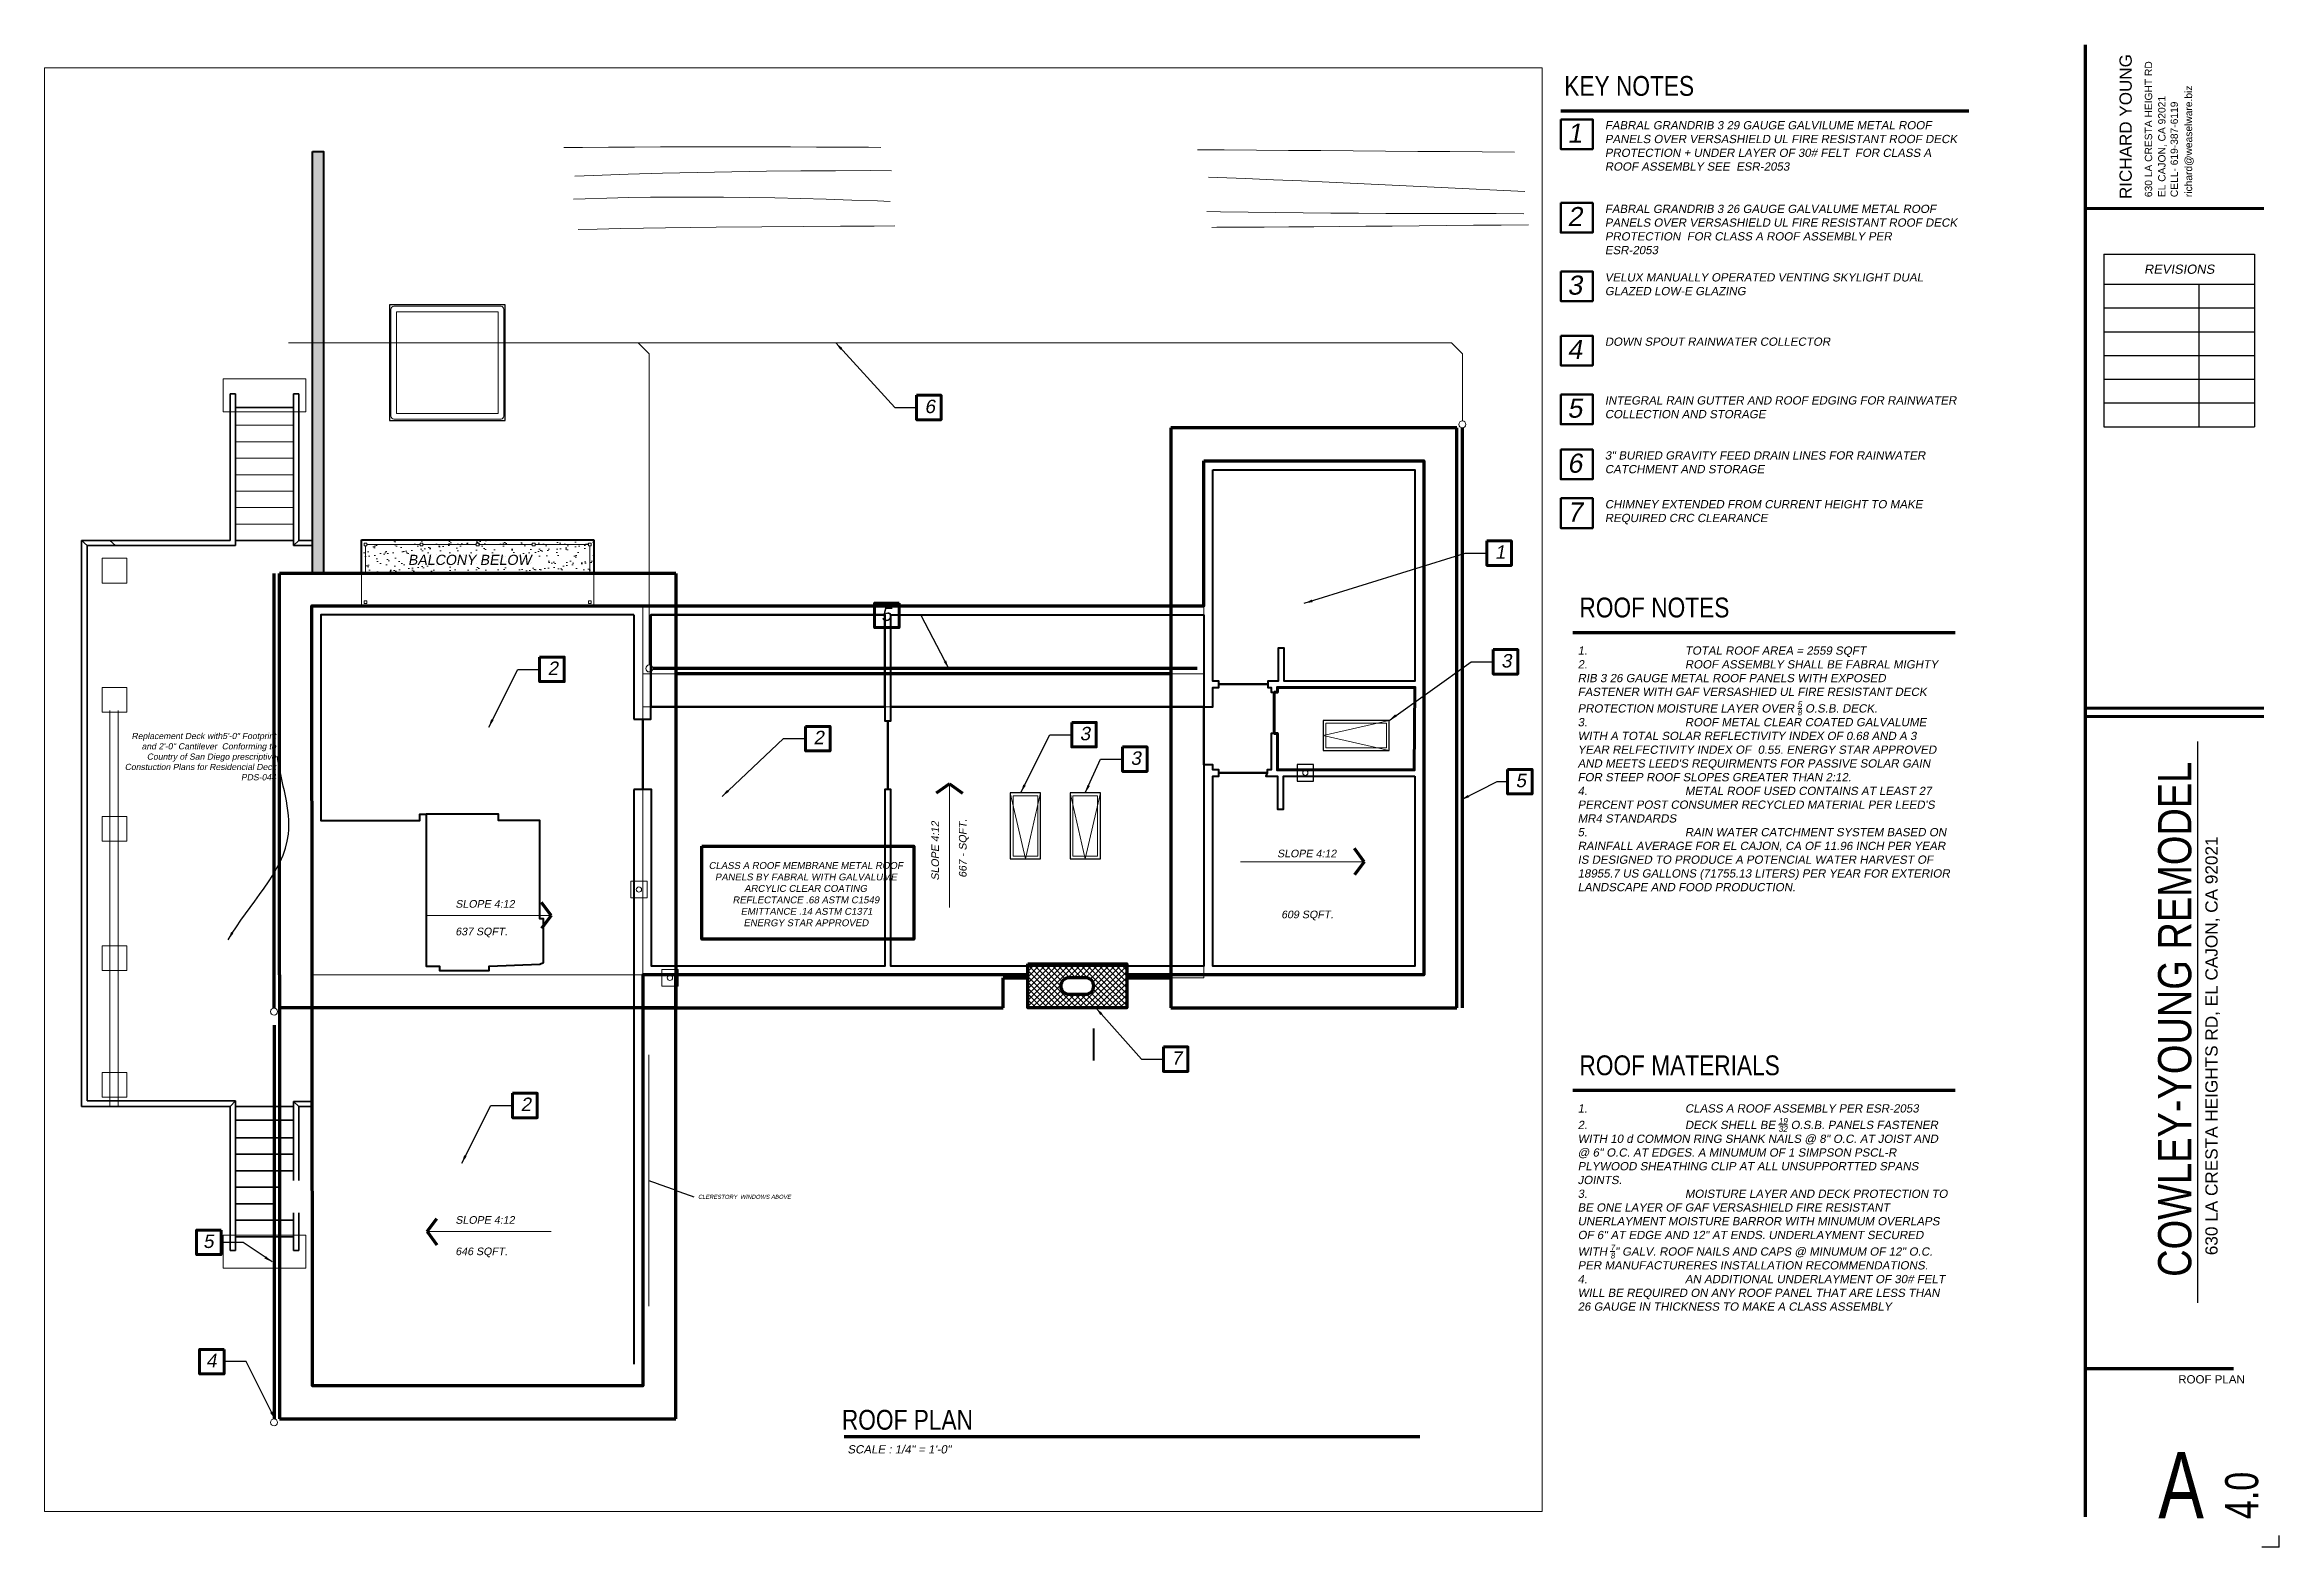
# Paper-space layout 'A-4.0' of a CAD drawing. Header units: inches. Extents: x 1.7 to 35.6, y 0.3 to 23.1.
# The model-space entities are those that its viewports show. They can reach past a viewport. Long polylines and large blocks are cut down to what shows.
import ezdxf
from ezdxf.enums import TextEntityAlignment as Align
from ezdxf.lldxf.tags import DXFTag

# ---------------------------------------------------------------- set-up
doc = ezdxf.new("R2010")
doc.units = ezdxf.units.IN
doc.header["$MEASUREMENT"] = 0
for name, pattern in [('MYHIDDEN', [0.1875, 0.125, -0.0625]), ('MYPHANTOM', [1.6875, 1.25, -0.0625, 0.125, -0.0625, 0.125, -0.0625]), ('MYSTITCH', [0.0937, 0.0625, -0.0312])]:
    doc.linetypes.add(name, pattern=pattern)
for name, color, linetype, lineweight in [('Deck', 40, 'Continuous', 0), ('ELEVATIONS', 40, 'Continuous', 0), ('ExistingFloorPlan', 51, 'Continuous', 0), ('FP-DemoPlan', 240, 'Continuous', 0), ('Roof Plan', 50, 'Continuous', 0), ('TB', 250, 'Continuous', 0)]:
    doc.layers.add(name, color=color, linetype=linetype, lineweight=lineweight)
doc.layers.add('Footage', color=84, linetype='Continuous')
doc.layers.add('VP', color=164, linetype='Continuous', lineweight=0, plot=False)
doc.styles.add('DS-TXT1', font='arial.ttf', dxfattribs={"oblique": 10})
doc.styles.add('DSTEXT', font='arial.ttf', dxfattribs={"oblique": 12})
doc.styles.get("Standard").update_dxf_attribs({"font": 'arial.ttf', "oblique": 10})
doc.styles.add('Title', font='swissck.ttf')
tags = doc.linetypes.add('GAS_LINE', pattern='A,0.5,-0.2,["GAS",Standard,S=0.1,R=0,X=-0.1,Y=-0.05],-0.25', length=0.95).pattern_tags.tags
tags[6] = DXFTag(74, 10)
doc.dimstyles.new('DS-Fraction$7', dxfattribs={"dimtxt": 0.125, "dimasz": 0.125, "dimexe": 0.06, "dimexo": 0.06, "dimgap": 0.02, "dimtad": 0, "dimdec": 3, "dimzin": 0, "dimdsep": 46, "dimlunit": 4, "dimtxsty": 'DS-TXT1', "dimblk": 'BOXFILLED', "dimcen": -0.06, "dimclrd": 256, "dimclre": 256, "dimclrt": 256, "dimadec": 0, "dimazin": 0, "dimtfac": 1, "dimtdec": 3, "dimtmove": 1, "dimatfit": 3, "dimfxl": 1, "dimfrac": 2, "dimtolj": 1, "dimtzin": 0, "dimlwd": 0, "dimlwe": -1, "dimarcsym": 0})
doc.dimstyles.new('WeaselDims$7', dxfattribs={"dimtxt": 0.0625, "dimasz": 0.046875, "dimexe": 0.125, "dimexo": 0.125, "dimgap": 0.0625, "dimtad": 0, "dimdec": 4, "dimrnd": 0.0625, "dimzin": 0, "dimdsep": 46, "dimlunit": 4, "dimtxsty": 'DSTEXT', "dimblk": 'ARCHTICK', "dimcen": 0, "dimadec": 0, "dimazin": 0, "dimtfac": 1, "dimtdec": 4, "dimtofl": 0, "dimtmove": 1, "dimatfit": 3, "dimfxl": 1, "dimfrac": 1, "dimtolj": 1, "dimtzin": 0, "dimarcsym": 0})

# ---------------------------------------------------------------- blocks, each defined once
blk = doc.blocks.new('*T429')
at = {"color": 0, "linetype": 'ByBlock', "lineweight": -2, "transparency": 16777216}
for p, q in [((0, 0), (2.283, 0)), ((0, 0), (0, -2.613)), ((2.283, 0), (2.283, -2.613)), ((0, -0.453), (2.283, -0.453)), ((1.44, -0.453), (1.44, -2.613)), ((0, -0.813), (2.283, -0.813)), ((0, -1.173), (2.283, -1.173)), ((0, -1.533), (2.283, -1.533)), ((0, -1.893), (2.283, -1.893)), ((0, -2.253), (2.283, -2.253)), ((0, -2.613), (2.283, -2.613))]:
    blk.add_line(p, q, dxfattribs=at)
at = {"color": 0, "transparency": 16777216, "insert": (1.141, -0.227), "char_height": 0.1399, "width": 2.16297, "attachment_point": 5}
blk.add_mtext('REVISIONS', dxfattribs=at)
blk = doc.blocks.new('*U428')
at = {"lineweight": 70}
for p, q in [((-2.933, 22.776), (-2.933, 0.464)), ((-2.933, 2.709), (-0.685, 2.709))]:
    blk.add_line(p, q, dxfattribs=at)
at = {"lineweight": 60}
for p, q in [((-2.933, 20.291), (-0.225, 20.291)), ((-2.933, 12.721), (-0.225, 12.721)), ((-2.933, 12.594), (-0.225, 12.594))]:
    blk.add_line(p, q, dxfattribs=at)
for p, q in [((-1.229, 3.706), (-1.229, 12.215)), ((0.007, 0.002), (-0.257, 0.002)), ((0.007, 0), (0.007, 0.181))]:
    blk.add_line(p, q)
blk.add_blockref('*T429', (-2.65, 19.599))
for s, height, p in [('RICHARD YOUNG', 0.18503, (-2.228, 20.436)), ('630 LA CRESTA HEIGHT RD', 0.11102, (-1.919, 20.465)), ('richard@weaselware.biz', 0.11102, (-1.313, 20.465)), ('EL CAJON, CA 92021', 0.11102, (-1.717, 20.465)), ('CELL- 619-387-6119', 0.11102, (-1.529, 20.465)), ('630 LA CRESTA HEIGHTS RD, EL CAJON, CA 92021', 0.18624, (-0.927, 4.428))]:
    blk.add_text(s, height=height, rotation=90).set_placement(p)
at = {"style": 'Title'}
blk.add_text('COWLEY-YOUNG REMODEL', height=0.50285, rotation=90, dxfattribs=at).set_placement((-1.326, 4.1))
blk.add_attdef('SHT_TITLE', text='', height=0.125).set_placement((-0.778, 2.422), align=Align.RIGHT)
at = {"style": 'Title', "width": 0.9}
blk.add_attdef('SHT', text='', height=1.002, dxfattribs=at).set_placement((-1.171, 0.451), align=Align.RIGHT)
blk.add_attdef('NUM', (-0.686, 0.417), '', height=0.5, rotation=90, dxfattribs=at)
blk = doc.blocks.new('_ArchTick')
at = {"color": 0, "linetype": 'ByBlock', "lineweight": 0, "const_width": 0.15}
blk.add_lwpolyline([(-0.5, -0.5), (0.5, 0.5)], dxfattribs=at)
blk = doc.blocks.new('_BoxFilled')
at = {"color": 0, "linetype": 'ByBlock', "lineweight": -2}
blk.add_line((-0.5, 0), (-1, 0), dxfattribs=at)
at = {"color": 0, "linetype": 'ByBlock'}
blk.add_solid([(-0.5, 0.5), (0.5, 0.5), (-0.5, -0.5), (0.5, -0.5)], dxfattribs=at)

msp = doc.modelspace()

# ---------------------------------------------------------------- hatches: boundary and pattern name
at = {"layer": 'Roof Plan'}
h = msp.add_hatch(dxfattribs=at)
h.set_pattern_fill('AR-SAND', color=256, scale=3)
h.paths.add_polyline_path([(1123.24599, 2906.18126), (1115.24599, 2906.18126), (1115.24599, 2767.0606), (1123.24599, 2767.0606)])
h.paths.add_polyline_path([(1123.24599, 2767.0606), (1115.24599, 2767.0606), (1115.24599, 2599.18126), (1123.24599, 2599.18126)])
h = msp.add_hatch(dxfattribs=at)
h.set_pattern_fill('AR-SAND', color=256, scale=5)
h.paths.add_polyline_path([(1316.74599, 2619.34053), (1315.74599, 2619.34053), (1315.74599, 2620.34053), (1276.99599, 2620.34053), (1276.99599, 2619.34053), (1274.99599, 2619.34053), (1274.99599, 2620.34053), (1236.24599, 2620.34053), (1236.24599, 2619.34053), (1234.24599, 2619.34053), (1234.24599, 2620.34053), (1195.49599, 2620.34053), (1195.49599, 2619.34053), (1193.49599, 2619.34053), (1193.49599, 2620.34053), (1154.74599, 2620.34053), (1154.74599, 2619.34053), (1153.74599, 2619.34053), (1153.74599, 2599.18126), (1316.74599, 2599.18126)], flags=17)
h.paths.add_polyline_path([(1319.74599, 2623.68126), (1150.74599, 2623.68126), (1150.74599, 2599.18126), (1153.74599, 2599.18126), (1153.74599, 2619.34053), (1152.74599, 2619.34053), (1152.74599, 2621.34053), (1154.74599, 2621.34053), (1154.74599, 2620.34053), (1193.49599, 2620.34053), (1193.49599, 2621.34053), (1195.49599, 2621.34053), (1195.49599, 2620.34053), (1234.24599, 2620.34053), (1234.24599, 2621.34053), (1236.24599, 2621.34053), (1236.24599, 2620.34053), (1274.99599, 2620.34053), (1274.99599, 2621.34053), (1276.99599, 2621.34053), (1276.99599, 2620.34053), (1315.74599, 2620.34053), (1315.74599, 2621.34053), (1317.74599, 2621.34053), (1317.74599, 2619.34053), (1316.74599, 2619.34053), (1316.74599, 2599.18126), (1319.74599, 2599.18126), (1319.74599, 2599.68126)])
h.paths.add_polyline_path([(1182.68181, 2603.46355), (1277.37897, 2603.46355), (1277.37897, 2614.93764), (1182.68181, 2614.93764)], flags=24)
h = msp.add_hatch(dxfattribs=at)
h.set_pattern_fill('ANSI37', color=256, scale=24)
h.paths.add_polyline_path([(1707.24599, 2315.18126), (1635.24599, 2315.18126), (1635.24599, 2283.18126), (1707.24599, 2283.18126)])
h.paths.add_polyline_path([(1659.24599, 2299.18126, -0.4142135624), (1665.24599, 2305.18126), (1677.24599, 2305.18126, -0.4142135624), (1683.24599, 2299.18126, -0.4142135624), (1677.24599, 2293.18126), (1665.24599, 2293.18126, -0.4142135624)], flags=16)

# ---------------------------------------------------------------- linework, layer by layer
at = {"layer": 'Deck', "linetype": 'Continuous', "lineweight": 35}
for p, q in [((1055.24599, 2729.93126), (1059.24599, 2729.93126)), ((1055.24599, 2623.18126), (1055.24599, 2729.93126)), ((1059.24599, 2619.68126), (1059.24599, 2729.93126)), ((1101.24599, 2619.68126), (1101.24599, 2729.93126)), ((1101.24599, 2729.93126), (1105.24599, 2729.93126)), ((1105.24599, 2623.18126), (1105.24599, 2729.93126)), ((1059.24599, 2719.93126), (1101.24599, 2719.93126)), ((947.24599, 2211.53411), (947.24599, 2623.18126)), ((947.24599, 2623.18126), (1055.24599, 2623.18126)), ((951.24599, 2215.53411), (951.24599, 2619.68126)), ((1059.24599, 2619.68126), (951.24599, 2619.68126)), ((1059.24599, 2623.18126), (1101.24599, 2623.18126)), ((1101.24599, 2623.18126), (1059.24599, 2623.18126)), ((1101.24599, 2619.68126), (1115.24599, 2619.68126)), ((1114.817, 2623.18126), (1105.24599, 2623.18126)), ((947.24599, 2211.53411), (1055.24599, 2211.53411)), ((951.24599, 2215.53411), (1059.24599, 2215.53411)), ((1055.24599, 2106.78411), (1055.24599, 2211.53411)), ((1059.24599, 2106.78411), (1059.24599, 2215.53411)), ((1101.24599, 2211.53411), (1059.24599, 2211.53411)), ((1059.24599, 2211.53411), (1101.24599, 2211.53411)), ((1101.24599, 2157.5553), (1101.24599, 2215.03411)), ((1115.24599, 2215.03411), (1101.24599, 2215.03411)), ((1105.24599, 2157.5553), (1105.24599, 2211.53411)), ((1105.24599, 2211.53411), (1115.24599, 2211.53411)), ((1059.24599, 2201.53411), (1101.24599, 2201.53411)), ((1101.24599, 2188.78411), (1059.24599, 2188.78411)), ((1101.24599, 2176.78411), (1059.24599, 2176.78411)), ((1101.24599, 2164.78411), (1059.24599, 2164.78411)), ((1090.28556, 2152.78411), (1059.24599, 2152.78411)), ((1087.19192, 2140.78411), (1059.24599, 2140.78411)), ((1101.24599, 2128.78411), (1059.24599, 2128.78411)), ((1101.24599, 2106.78411), (1101.24599, 2134.04715)), ((1105.24599, 2106.78411), (1105.24599, 2134.04715)), ((1101.24599, 2116.78411), (1059.24599, 2116.78411)), ((1059.24599, 2106.78411), (1055.24599, 2106.78411)), ((1105.24599, 2106.78411), (1101.24599, 2106.78411))]:
    msp.add_line(p, q, dxfattribs=at)
at = {"layer": 'Deck', "linetype": 'Continuous', "lineweight": 20}
for p, q in [((1101.24599, 2707.18126), (1059.24599, 2707.18126)), ((1101.24599, 2695.18126), (1059.24599, 2695.18126)), ((1101.24599, 2683.18126), (1059.24599, 2683.18126)), ((1101.24599, 2671.18126), (1059.24599, 2671.18126)), ((1101.24599, 2659.18126), (1059.24599, 2659.18126)), ((1101.24599, 2647.18126), (1059.24599, 2647.18126)), ((1101.24599, 2635.18126), (1059.24599, 2635.18126))]:
    msp.add_line(p, q, dxfattribs=at)
at = {"layer": 'Deck', "linetype": 'Continuous', "lineweight": 5}
for p, q in [((947.24599, 2623.18126), (951.24599, 2619.68126)), ((967.87099, 2623.18126), (971.87099, 2619.68126)), ((1101.24599, 2619.68126), (1105.24599, 2623.18126)), ((1055.24599, 2211.53411), (1059.24599, 2215.53411)), ((1101.24599, 2215.03411), (1105.24599, 2211.53411))]:
    msp.add_line(p, q, dxfattribs=at)
at = {"layer": 'Deck', "linetype": 'MYHIDDEN', "lineweight": 0}
for p, q in [((967.87099, 2211.53411), (967.87099, 2623.18126)), ((973.87099, 2211.53411), (973.87099, 2623.18126))]:
    msp.add_line(p, q, dxfattribs=at)
at = {"layer": 'Deck', "linetype": 'MYHIDDEN', "lineweight": 5}
for points in [[(1050.24599, 2716.81745), (1110.24599, 2716.81745), (1110.24599, 2740.81745), (1050.24599, 2740.81745)], [(962.22194, 2592.36067), (980.22194, 2592.36067), (980.22194, 2610.36067), (962.22194, 2610.36067)], [(962.22194, 2498.39597), (980.22194, 2498.39597), (980.22194, 2516.39597), (962.22194, 2516.39597)], [(962.22194, 2404.43126), (980.22194, 2404.43126), (980.22194, 2422.43126), (962.22194, 2422.43126)], [(962.22194, 2310.46656), (980.22194, 2310.46656), (980.22194, 2328.46656), (962.22194, 2328.46656)], [(962.22194, 2218.25185), (980.22194, 2218.25185), (980.22194, 2236.25185), (962.22194, 2236.25185)], [(1050.24599, 2117.89793), (1110.24599, 2117.89793), (1110.24599, 2093.89793), (1050.24599, 2093.89793)]]:
    msp.add_lwpolyline(points, close=True, dxfattribs=at)
at = {"layer": 'ELEVATIONS', "linetype": 'Continuous', "lineweight": 5}
msp.add_line((1359.62531, 2249.1841), (1359.62531, 2066.24623), dxfattribs=at)
at = {"layer": 'ExistingFloorPlan', "linetype": 'GAS_LINE', "lineweight": 5}
msp.add_line((1467.30853, 2307.18126), (1467.30853, 2307.18126), dxfattribs=at)
at = {"layer": 'Footage', "linetype": 'Continuous', "lineweight": 40}
for p, q in [((1348.74599, 2569.18126), (1348.74599, 2493.18126)), ((1348.74599, 2493.18126), (1355.24599, 2493.18126)), ((1355.24599, 2493.18126), (1355.24599, 2442.18126)), ((1355.24599, 2442.18126), (1348.74599, 2442.18126)), ((1348.74599, 2442.18126), (1348.74599, 2024.10011)), ((1683.02861, 2268.23847), (1683.02861, 2245.06251))]:
    msp.add_line(p, q, dxfattribs=at)
at = {"layer": 'Footage', "linetype": 'Continuous', "lineweight": 70}
msp.add_lwpolyline([(1763.24599, 2681.18126), (1923.24599, 2681.18126), (1923.24599, 2307.18126), (1707.24599, 2307.18126), (1707.24599, 2283.18126), (1635.24599, 2283.18126), (1635.24599, 2307.18126), (1355.24599, 2307.18126), (1355.24599, 2008.18126), (1115.24599, 2008.18126), (1114.74599, 2575.68126), (1763.24599, 2575.68126), (1763.24599, 2681.18126)], dxfattribs=at)
at = {"layer": 'Footage', "linetype": 'Continuous', "lineweight": 40}
for points in [[(1769.74599, 2674.68126), (1916.74599, 2674.68126), (1916.74599, 2520.93126), (1821.74599, 2520.93126), (1821.74599, 2544.93126), (1817.24599, 2544.93126), (1817.24599, 2520.93126), (1809.74599, 2520.93126), (1809.74599, 2518.68126), (1774.24599, 2518.68126), (1774.24599, 2520.93126), (1769.74599, 2520.93126), (1769.74599, 2674.68126)], [(1348.74599, 2569.18126), (1121.24599, 2569.18126), (1121.24599, 2419.68126), (1193.24599, 2419.68126), (1193.24599, 2424.18126), (1197.74599, 2424.18126), (1197.74599, 2313.68126), (1207.62099, 2313.68126), (1207.62099, 2310.43126), (1243.62099, 2310.43126), (1243.62099, 2313.68126), (1280.49599, 2314.93126), (1283.24599, 2316.18126), (1283.24599, 2348.13338), (1280.49599, 2348.13338), (1280.49599, 2419.68126), (1250.49599, 2419.68126), (1250.49599, 2421.93126), (1250.49599, 2424.18126), (1197.74599, 2424.18126)], [(1531.24599, 2569.18126), (1531.24599, 2502.18126), (1361.24599, 2502.18126), (1361.24599, 2569.18126), (1531.24599, 2569.18126)], [(1361.24599, 2569.18126), (1361.24599, 2502.18126), (1531.24599, 2502.18126), (1531.24599, 2569.18126), (1361.24599, 2569.18126)], [(1763.24599, 2569.18126), (1763.24599, 2502.18126), (1535.74599, 2502.18126), (1535.74599, 2569.18126), (1763.24599, 2569.18126)], [(1763.24599, 2569.18126), (1763.24599, 2502.18126), (1535.74599, 2502.18126), (1535.74599, 2569.18126), (1763.24599, 2569.18126)], [(1774.24599, 2518.68126), (1809.74599, 2518.68126), (1809.74599, 2516.43126), (1812.24599, 2516.43126), (1812.24599, 2512.93126), (1814.49599, 2512.93126), (1814.49599, 2482.93126), (1812.24599, 2482.93126), (1812.24599, 2456.43126), (1809.24599, 2456.43126), (1809.24599, 2454.18126), (1774.24599, 2454.18126), (1774.24599, 2456.43126), (1769.74599, 2456.43126), (1769.74599, 2460.18126), (1763.24599, 2460.18126), (1763.24599, 2502.18126), (1769.74599, 2502.18126), (1769.74599, 2516.43126), (1774.24599, 2516.43126), (1774.24599, 2518.68126)], [(1531.24599, 2502.18126), (1531.24599, 2492.18126), (1533.49599, 2492.18126), (1533.49599, 2442.18126), (1531.24599, 2442.18126), (1531.24599, 2313.68126), (1361.74599, 2313.68126), (1361.74599, 2442.18126), (1355.24599, 2442.18126), (1355.24599, 2493.18126), (1361.24599, 2493.18126), (1361.24599, 2502.18126), (1531.24599, 2502.18126)], [(1763.24599, 2502.18126), (1763.24599, 2313.68126), (1535.74599, 2313.68126), (1535.74599, 2442.18126), (1533.49599, 2442.18126), (1533.49599, 2492.18126), (1535.74599, 2492.18126), (1535.74599, 2502.18126), (1763.24599, 2502.18126)], [(1916.74599, 2451.93126), (1916.74599, 2313.68126), (1769.74599, 2313.68126), (1769.74599, 2451.93126), (1774.24599, 2451.93126), (1774.24599, 2454.18126), (1809.24599, 2454.18126), (1808.24599, 2451.93126), (1816.74599, 2451.93126), (1816.74599, 2427.93126), (1821.24599, 2427.93126), (1821.24599, 2451.93126), (1916.74599, 2451.93126)]]:
    msp.add_lwpolyline(points, dxfattribs=at)
at = {"layer": 'Footage', "linetype": 'Continuous', "lineweight": 60}
msp.add_lwpolyline([(1814.49599, 2512.93126), (1816.74599, 2512.93126), (1816.74599, 2516.43126), (1916.74599, 2516.43126), (1916.24599, 2456.43126), (1816.74599, 2456.43126), (1816.74599, 2482.93126), (1814.49599, 2482.93126), (1814.49599, 2512.93126)], dxfattribs=at)
at = {"layer": 'Roof Plan', "linetype": 'MYPHANTOM'}
for p, q in [((1943.24599, 2767.0606), (1097.75344, 2767.0606)), ((1360.05197, 2759.0606), (1352.05197, 2767.0606)), ((1951.24599, 2759.0606), (1943.24599, 2767.0606)), ((1360.05197, 2532.72314), (1360.05197, 2759.0606)), ((1951.24599, 2710.26501), (1951.24599, 2759.0606))]:
    msp.add_line(p, q, dxfattribs=at)
at = {"layer": 'Roof Plan', "lineweight": 90}
for p, q in [((1947.24599, 2705.18126), (1739.24599, 2705.18126)), ((1739.24599, 2705.18126), (1739.24599, 2283.18126)), ((1947.24599, 2283.18126), (1947.24599, 2705.18126)), ((1951.24599, 2283.18126), (1951.24599, 2705.18126)), ((1087.24599, 2283.04149), (1087.24599, 2599.18126)), ((1091.24599, 2307.18126), (1091.24599, 2599.18126)), ((1379.24599, 2599.18126), (1091.24599, 2599.18126)), ((1379.24599, 2599.18126), (1379.24599, 2283.18126)), ((1758.43087, 2530.18126), (1362.59384, 2530.18126)), ((1739.24599, 2526.18126), (1379.24599, 2526.18126)), ((1578.25326, 2446.34056), (1568.72243, 2439.47672)), ((1578.25326, 2446.34056), (1587.7841, 2439.47672)), ((1879.77671, 2389.5873), (1872.91286, 2399.11814)), ((1879.77671, 2389.5873), (1872.91286, 2380.05647)), ((1288.63311, 2350.44982), (1281.76926, 2359.98065)), ((1288.63311, 2350.44982), (1281.76926, 2340.91898)), ((1635.24599, 2292.18126), (1635.24599, 2315.18126)), ((1635.24599, 2315.18126), (1707.24599, 2315.18126)), ((1707.24599, 2315.18126), (1707.24599, 2292.18126)), ((1091.24599, 2307.18126), (1091.24599, 1984.18126)), ((1379.24599, 1984.18126), (1379.24599, 2307.18126)), ((1617.24599, 2283.18126), (1617.24599, 2305.18126)), ((1617.24599, 2305.18126), (1635.24599, 2305.18126)), ((1707.24599, 2305.18126), (1739.24599, 2305.18126)), ((1379.24599, 2283.18126), (1091.24599, 2283.18126)), ((1355.24599, 2283.18126), (1617.24599, 2283.18126)), ((1739.24599, 2283.18126), (1947.24599, 2283.18126)), ((1087.24599, 2270.60539), (1087.24599, 1984.18126)), ((1198.67153, 2120.4969), (1205.53538, 2130.02773)), ((1198.67153, 2120.4969), (1205.53538, 2110.96606)), ((1091.24599, 1984.18126), (1379.24599, 1984.18126))]:
    msp.add_line(p, q, dxfattribs=at)
at = {"layer": 'Roof Plan', "linetype": 'MYHIDDEN'}
for p, q in [((1763.24599, 2305.18126), (1763.24599, 2681.18126)), ((1923.24599, 2681.18126), (1763.24599, 2681.18126)), ((1923.24599, 2307.18126), (1923.24599, 2681.18126)), ((1150.74599, 2599.68126), (1150.74599, 2575.68126)), ((1319.74599, 2599.68126), (1319.74599, 2575.68126)), ((1355.24599, 2575.18126), (1115.24599, 2575.18126)), ((1115.24599, 2575.18126), (1115.24599, 2008.18126)), ((1355.24599, 2526.18126), (1355.24599, 2283.18126)), ((1379.24599, 2526.18126), (1355.24599, 2526.18126)), ((1763.24599, 2526.18126), (1739.24599, 2526.18126)), ((1355.24599, 2502.18126), (1763.24599, 2502.18126)), ((1898.07819, 2492.43126), (1850.07819, 2481.43126)), ((1850.07819, 2481.43126), (1898.07819, 2470.43126)), ((1622.52166, 2439.63774), (1633.52166, 2391.63774)), ((1633.52166, 2391.63774), (1644.52166, 2439.63774)), ((1666.05555, 2439.63774), (1677.05555, 2391.63774)), ((1677.05555, 2391.63774), (1688.05555, 2439.63774)), ((1379.24599, 2307.18126), (1115.24599, 2307.18126)), ((1355.24599, 2008.18126), (1355.24599, 2307.18126)), ((1355.24599, 2307.18126), (1635.24599, 2307.18126)), ((1707.24599, 2307.18126), (1923.24599, 2307.18126)), ((1739.24599, 2305.18126), (1763.24599, 2305.18126)), ((1115.24599, 2008.18126), (1355.24599, 2008.18126))]:
    msp.add_line(p, q, dxfattribs=at)
at = {"layer": 'Roof Plan', "lineweight": 40}
for p, q in [((1150.74599, 2599.18126), (1150.74599, 2623.68126)), ((1150.74599, 2623.68126), (1319.74599, 2623.68126)), ((1319.74599, 2623.68126), (1319.74599, 2599.68126))]:
    msp.add_line(p, q, dxfattribs=at)
at = {"layer": 'Roof Plan'}
for p, q in [((1153.74599, 2619.34053), (1153.74599, 2599.18126)), ((1154.74599, 2620.34053), (1193.49599, 2620.34053)), ((1195.49599, 2620.34053), (1234.24599, 2620.34053)), ((1236.24599, 2620.34053), (1274.99599, 2620.34053)), ((1276.99599, 2620.34053), (1315.74599, 2620.34053)), ((1316.74599, 2619.34053), (1316.74599, 2599.18126)), ((1355.24599, 2575.18126), (1355.24599, 2502.18126)), ((1578.25326, 2356.37899), (1578.25326, 2446.34056)), ((1789.81513, 2389.5873), (1879.77671, 2389.5873)), ((1198.67153, 2350.44982), (1288.63311, 2350.44982)), ((1739.24599, 2283.18126), (1947.24599, 2283.18126)), ((1288.63311, 2120.4969), (1198.67153, 2120.4969))]:
    msp.add_line(p, q, dxfattribs=at)
msp.add_lwpolyline([(1123.24599, 2599.18126), (1115.24599, 2599.18126), (1115.24599, 2906.18126), (1123.24599, 2906.18126)], dxfattribs=at)
at = {"layer": 'Roof Plan', "lineweight": 40}
msp.add_lwpolyline([(1115.24599, 2906.18126), (1123.24599, 2906.18126), (1123.24599, 2599.18126), (1115.24599, 2599.18126)], close=True, dxfattribs=at)
at = {"layer": 'Roof Plan', "linetype": 'Continuous', "lineweight": 25}
msp.add_lwpolyline([(1171.24599, 2710.6669), (1255.24599, 2710.6669), (1255.24599, 2794.6669), (1171.24599, 2794.6669)], close=True, dxfattribs=at)
at = {"layer": 'Roof Plan', "linetype": 'Continuous', "lineweight": 9}
msp.add_lwpolyline([(1174.24599, 2711.6669), (1252.24599, 2711.6669, 0.4142135624), (1254.24599, 2713.6669), (1254.24599, 2791.6669, 0.4142135624), (1252.24599, 2793.6669), (1174.24599, 2793.6669, 0.4142135624), (1172.24599, 2791.6669), (1172.24599, 2713.6669, 0.4142135624)], format="xyb", close=True, dxfattribs=at)
at = {"layer": 'Roof Plan', "linetype": 'Continuous', "lineweight": 20}
msp.add_lwpolyline([(1176.24599, 2715.6669), (1250.24599, 2715.6669), (1250.24599, 2789.6669), (1176.24599, 2789.6669)], close=True, dxfattribs=at)
at = {"layer": 'Roof Plan', "lineweight": 60}
for points in [[(1554.45012, 2728.94451), (1572.27445, 2728.94451), (1572.27445, 2711.13037), (1554.45012, 2711.13037)], [(1969.11866, 2622.95252), (1986.94299, 2622.95252), (1986.94299, 2605.13838), (1969.11866, 2605.13838)], [(1541.71027, 2577.71957), (1523.88594, 2577.71957), (1523.88594, 2559.90544), (1541.71027, 2559.90544)], [(1280.3428, 2538.43004), (1298.16712, 2538.43004), (1298.16712, 2520.6159), (1280.3428, 2520.6159)], [(1973.66236, 2543.89188), (1991.48669, 2543.89188), (1991.48669, 2526.07774), (1973.66236, 2526.07774)], [(1473.64826, 2488.03961), (1491.47258, 2488.03961), (1491.47258, 2470.22547), (1473.64826, 2470.22547)], [(1667.26958, 2490.91905), (1685.09391, 2490.91905), (1685.09391, 2473.10491), (1667.26958, 2473.10491)], [(1704.17064, 2473.0613), (1721.99496, 2473.0613), (1721.99496, 2455.24717), (1704.17064, 2455.24717)], [(1984.10742, 2456.77869), (2001.93175, 2456.77869), (2001.93175, 2438.96455), (1984.10742, 2438.96455)], [(1733.91019, 2254.81453), (1751.73452, 2254.81453), (1751.73452, 2237.0004), (1733.91019, 2237.0004)], [(1260.71809, 2221.16503), (1278.54242, 2221.16503), (1278.54242, 2203.3509), (1260.71809, 2203.3509)], [(1048.70581, 2121.53239), (1030.88149, 2121.53239), (1030.88149, 2103.71825), (1048.70581, 2103.71825)], [(1050.90107, 2034.77761), (1033.07674, 2034.77761), (1033.07674, 2016.96348), (1050.90107, 2016.96348)]]:
    msp.add_lwpolyline(points, close=True, dxfattribs=at)
at = {"layer": 'Roof Plan'}
for points in [[(1152.74599, 2619.34053), (1154.74599, 2619.34053), (1154.74599, 2621.34053), (1152.74599, 2621.34053)], [(1193.49599, 2619.34053), (1195.49599, 2619.34053), (1195.49599, 2621.34053), (1193.49599, 2621.34053)], [(1234.24599, 2619.34053), (1236.24599, 2619.34053), (1236.24599, 2621.34053), (1234.24599, 2621.34053)], [(1274.99599, 2619.34053), (1276.99599, 2619.34053), (1276.99599, 2621.34053), (1274.99599, 2621.34053)], [(1317.74599, 2619.34053), (1315.74599, 2619.34053), (1315.74599, 2621.34053), (1317.74599, 2621.34053)], [(1852.07819, 2472.43126), (1896.07819, 2472.43126), (1896.07819, 2490.43126), (1852.07819, 2490.43126)], [(1642.52166, 2393.63774), (1642.52166, 2437.63774), (1624.52166, 2437.63774), (1624.52166, 2393.63774)], [(1686.05555, 2393.63774), (1686.05555, 2437.63774), (1668.05555, 2437.63774), (1668.05555, 2393.63774)], [(1346.53773, 2363.33069), (1358.53773, 2363.33069), (1358.53773, 2375.33069), (1346.53773, 2375.33069)], [(1369.07464, 2299.11088), (1381.07464, 2299.11088), (1381.07464, 2311.11088), (1369.07464, 2311.11088)]]:
    msp.add_lwpolyline(points, close=True, dxfattribs=at)
at = {"layer": 'Roof Plan', "linetype": 'MYHIDDEN'}
for points in [[(1152.74599, 2579.34053), (1154.74599, 2579.34053), (1154.74599, 2577.34053), (1152.74599, 2577.34053)], [(1317.74599, 2579.34053), (1315.74599, 2579.34053), (1315.74599, 2577.34053), (1317.74599, 2577.34053)]]:
    msp.add_lwpolyline(points, close=True, dxfattribs=at)
at = {"layer": 'Roof Plan', "lineweight": 30}
for points in [[(1850.07819, 2470.43126), (1898.07819, 2470.43126), (1898.07819, 2492.43126), (1850.07819, 2492.43126)], [(1644.52166, 2391.63774), (1644.52166, 2439.63774), (1622.52166, 2439.63774), (1622.52166, 2391.63774)], [(1688.05555, 2391.63774), (1688.05555, 2439.63774), (1666.05555, 2439.63774), (1666.05555, 2391.63774)]]:
    msp.add_lwpolyline(points, close=True, dxfattribs=at)
at = {"layer": 'Roof Plan', "lineweight": 25}
msp.add_lwpolyline([(1831.08062, 2448.28278), (1843.08062, 2448.28278), (1843.08062, 2460.28278), (1831.08062, 2460.28278)], close=True, dxfattribs=at)
at = {"layer": 'Roof Plan', "lineweight": 90}
for points in [[(1398.27281, 2400.86888), (1552.51131, 2400.86888), (1552.51131, 2333.20465), (1398.27281, 2333.20465)], [(1635.24599, 2315.18126), (1707.24599, 2315.18126), (1707.24599, 2283.18126), (1635.24599, 2283.18126)]]:
    msp.add_lwpolyline(points, close=True, dxfattribs=at)
at = {"layer": 'Roof Plan', "lineweight": 70}
msp.add_lwpolyline([(1665.24599, 2293.18126), (1677.24599, 2293.18126, 0.4142135624), (1683.24599, 2299.18126), (1683.24599, 2299.18126, 0.4142135624), (1677.24599, 2305.18126), (1665.24599, 2305.18126, 0.4142135624), (1659.24599, 2299.18126), (1659.24599, 2299.18126, 0.4142135624)], format="xyb", close=True, dxfattribs=at)
at = {"layer": 'Roof Plan'}
for centre, radius in [((1951.24599, 2707.72314), 2.54187), ((1360.05197, 2530.18126), 2.54187), ((1837.08062, 2454.28278), 1.91351), ((1352.53773, 2369.33069), 1.91351), ((1375.07464, 2305.11088), 1.91351), ((1087.24599, 2280.49962), 2.54187), ((1087.24599, 1981.63939), 2.54187)]:
    msp.add_circle(centre, radius, dxfattribs=at)
at = {"layer": 'Roof Plan', "linetype": 'MYSTITCH'}
msp.add_spline([(1989.10851, 2905.86001), (1613.8594, 2908.71743), (1311.40966, 2909.28769), (1123.24599, 2906.18126)], degree=3, dxfattribs=at)
for points, knots in [([(1996.74612, 2877.14555), (1888.37535, 2882.53886), (1646.06765, 2894.59783), (1354.44767, 2892.41697), (1171.90184, 2882.12), (1123.24599, 2879.21462)], [0, 0, 0, 0, 325.4929912333, 727.7743478224, 873.998638396, 873.998638396, 873.998638396, 873.998638396]), ([(1995.85022, 2861.06011), (1888.99276, 2861.20367), (1682.60664, 2861.48094), (1391.675, 2878.72228), (1207.75434, 2867.53684), (1123.24599, 2861.81901)], [0, 0, 0, 0, 320.5795762808, 619.1723034798, 873.0258583277, 873.0258583277, 873.0258583277, 873.0258583277]), ([(1999.43387, 2853.0174), (1892.59722, 2851.93845), (1654.03977, 2849.52926), (1561.12548, 2854.43734), (1176.65733, 2847.48747), (1123.24599, 2842.6669)], [0, 0, 0, 0, 320.5849060401, 715.8397379255, 876.6426308368, 876.6426308368, 876.6426308368, 876.6426308368])]:
    msp.add_open_spline(points, degree=3, knots=knots, dxfattribs=at)

# ---------------------------------------------------------------- texts
at = {"layer": 'Deck', "linetype": 'Continuous', "lineweight": 9, "insert": (1088.72564, 2466.01808), "char_height": 4.5, "attachment_point": 6, "style": 'DS-TXT1'}
msp.add_mtext('\\A1; Replacement Deck with5\'-0" Footprint \\Pand 2\'-0" Cantilever  Conforming to\\PCountry of San Diego prescriptive\\PConstuction Plans for Residencial Deck\\PPDS-044', dxfattribs=at)
at = {"layer": 'ELEVATIONS', "linetype": 'Continuous', "lineweight": 5, "insert": (1395.49306, 2145.76455), "char_height": 3, "attachment_point": 4, "style": 'DSTEXT'}
msp.add_mtext('CLERESTORY  WINDOWS ABOVE', dxfattribs=at)
at = {"layer": 'Roof Plan', "oblique": 10}
for s, height, p in [('6', 9.76958, (1560.23931, 2715.95565)), ('1', 9.76958, (1974.90785, 2609.96366)), ('BALCONY BELOW', 7.3922327, (1184.61638, 2605.50196)), ('5', 9.76958, (1528.65054, 2564.73071)), ('2', 9.76958, (1286.13198, 2525.44118)), ('3', 9.76958, (1979.45155, 2530.90302)), ('3', 9.76958, (1673.05876, 2477.93019)), ('2', 9.76958, (1479.43744, 2475.05075)), ('3', 9.76958, (1709.95982, 2460.07244)), ('5', 9.76958, (1989.8966, 2443.78982)), ('SLOPE 4:12', 5.549365, (1816.59894, 2392.77592)), ('SLOPE 4:12', 5.549365, (1219.08332, 2356.12467)), ('637 SQFT.', 5.549365, (1219.08332, 2336.05448)), ('609 SQFT.', 5.549365, (1819.53983, 2348.44678)), ('7', 9.76958, (1739.69937, 2241.82567)), ('2', 9.76958, (1266.50727, 2208.17617)), ('SLOPE 4:12', 5.549365, (1219.08332, 2126.17175)), ('5', 9.76958, (1035.64609, 2108.54352)), ('646 SQFT.', 5.549365, (1219.08332, 2103.32214)), ('4', 9.76958, (1037.84135, 2021.78875))]:
    msp.add_text(s, height=height, dxfattribs=at).set_placement(p)
for s, height, p in [('SLOPE 4:12', 5.549365, (1570.71013, 2375.92071)), ('667 - SQFT.', 5.5493651, (1590.75207, 2377.94637))]:
    msp.add_text(s, height=height, rotation=90, dxfattribs=at).set_placement(p)
at = {"layer": 'Roof Plan'}
note = msp.add_mtext_dynamic_manual_height_columns('\\pi2.163;CLASS A ROOF MEMBRANE METAL ROOF \\P\\pi6.7479;PANELS BY FABRAL WITH GALVALUME \\P\\pi28.056;ARCYLIC CLEAR COATING\\P\\pi19.526;REFLECTANCE .68 ASTM C1549\\P\\pi25.452;EMITTANCE .14 ASTM C1371\\P\\pi27.522;ENERGY STAR APPROVED\\P\\pi72.921;', width=145.8420067, gutter_width=19.14992, heights=[49.89299, 0], dxfattribs=dict(at, insert=(1401.08978, 2389.32237), char_height=5, attachment_point=1))
for column, words in zip(note.columns.linked_columns, ['\\pi72.921;']):
    column.text = words

# ---------------------------------------------------------------- leaders
at = {"layer": 'Deck', "linetype": 'Continuous', "lineweight": 9, "path_type": 1, "annotation_type": 0, "has_hookline": 1, "hookline_direction": 1, "text_width": 110.54871}
msp.add_leader([(1053.89236, 2332.75096), (1097.73425, 2409.58967), (1089.68564, 2466.01808)], dimstyle='DS-Fraction$7', override={"dimscale": 48, "dimgap": 0.02, "dimtad": 0}, dxfattribs=at)
at = {"layer": 'ELEVATIONS', "linetype": 'Continuous', "lineweight": 5, "path_type": 1, "annotation_type": 0, "has_hookline": 1, "hookline_direction": 0, "text_width": 67.75672}
msp.add_leader([(1359.62531, 2157.71516), (1392.49306, 2145.76455)], dimstyle='WeaselDims$7', override={"dimscale": 48}, dxfattribs=at)
at = {"layer": 'Roof Plan'}
for points in [[(1495.68015, 2767.0606), (1538.49519, 2720.03744), (1554.45012, 2720.03744)], [(1836.32509, 2577.61042), (1953.16373, 2614.04545), (1969.11866, 2614.04545)], [(1577.74865, 2530.18126), (1557.6652, 2568.8125), (1541.71027, 2568.8125)], [(1898.07819, 2492.43126), (1957.70743, 2534.98481), (1973.66236, 2534.98481)], [(1243.28193, 2487.44637), (1264.38786, 2529.52297), (1280.3428, 2529.52297)], [(1412.93538, 2437.05594), (1457.69332, 2479.13254), (1473.64826, 2479.13254)], [(1630.20872, 2439.93538), (1651.31464, 2482.01198), (1667.26958, 2482.01198)], [(1677.05555, 2439.63774), (1688.2157, 2464.15423), (1704.17064, 2464.15423)], [(1950.41318, 2434.63736), (1976.43386, 2447.87162), (1984.10742, 2447.87162)], [(1684.74448, 2283.18126), (1717.95525, 2245.90746), (1733.91019, 2245.90746)], [(1223.65723, 2170.18136), (1244.76315, 2212.25796), (1260.71809, 2212.25796)], [(1085.76668, 2098.38805), (1064.66075, 2112.62532), (1048.70581, 2112.62532)], [(1087.96193, 1983.79394), (1066.85601, 2025.87055), (1050.90107, 2025.87055)]]:
    msp.add_leader(points, dimstyle='WeaselDims$7', override={"dimscale": 48, "dimasz": 0.125, "dimgap": 0.0625, "dimtad": 0}, dxfattribs=at)

psp = doc.layouts.new('A-4.0')

# ---------------------------------------------------------------- linework, layer by layer
at = {"layer": 'FP-DemoPlan', "lineweight": 50}
for points in [[(24.69, 21.965), (25.176, 21.965), (25.176, 21.515), (24.69, 21.515)], [(24.69, 20.698), (25.176, 20.698), (25.176, 20.248), (24.69, 20.248)], [(24.69, 19.66), (25.176, 19.66), (25.176, 19.21), (24.69, 19.21)], [(24.69, 18.685), (25.176, 18.685), (25.176, 18.235), (24.69, 18.235)], [(24.69, 17.795), (25.176, 17.795), (25.176, 17.345), (24.69, 17.345)], [(24.69, 16.961), (25.176, 16.961), (25.176, 16.511), (24.69, 16.511)], [(24.69, 16.221), (25.176, 16.221), (25.176, 15.771), (24.69, 15.771)]]:
    psp.add_lwpolyline(points, close=True, dxfattribs=at)
at = {"layer": 'TB', "linetype": 'Continuous', "lineweight": 70}
for p, q in [((30.87, 22.09), (24.69, 22.09)), ((30.664, 14.184), (24.872, 14.184)), ((30.664, 7.245), (24.872, 7.245)), ((22.555, 1.995), (13.838, 1.995))]:
    psp.add_line(p, q, dxfattribs=at)

# ---------------------------------------------------------------- block references
ref = psp.add_blockref('*U428', (35.568, 0.321))
ref.add_attrib('SHT', 'A', dxfattribs={"height": 1.002, "style": 'Title', "width": 0.9}).set_placement((34.432, 0.763), align=Align.RIGHT)
ref.add_attrib('NUM', '4.0', (35.255, 0.749), dxfattribs={"height": 0.5, "rotation": 90, "style": 'Title', "width": 0.9})
ref.add_attrib('SHT_TITLE', 'ROOF PLAN', dxfattribs={"height": 0.125}).set_placement((35.053, 2.805), align=Align.RIGHT)

# ---------------------------------------------------------------- texts
at = {"layer": 'FP-DemoPlan', "oblique": 10}
for s, p in [('1', (24.79, 21.613)), ('2', (24.79, 20.347)), ('3', (24.79, 19.308)), ('4', (24.79, 18.334))]:
    psp.add_text(s, height=0.289, dxfattribs=at).set_placement(p)
at = {"layer": 'FP-DemoPlan', "lineweight": 50, "oblique": 10}
for s, p in [('5', (24.79, 17.443)), ('6', (24.79, 16.609)), ('7', (24.79, 15.869))]:
    psp.add_text(s, height=0.289, dxfattribs=at).set_placement(p)
at = {"layer": 'FP-DemoPlan', "char_height": 0.125, "attachment_point": 1}
for s, insert in [('FABRAL GRANDRIB 3 29 GAUGE GALVILUME METAL ROOF\\PPANELS OVER VERSASHIELD UL FIRE RESISTANT ROOF DECK PROTECTION + UNDER LAYER OF 30# FELT  FOR CLASS A ROOF ASSEMBLY SEE  ESR-2053', (25.359, 21.938)), ('FABRAL GRANDRIB 3 26 GAUGE GALVALUME METAL ROOF\\PPANELS OVER VERSASHIELD UL FIRE RESISTANT ROOF DECK PROTECTION  FOR CLASS A ROOF ASSEMBLY PER\\PESR-2053', (25.359, 20.671)), ('\\A1;VELUX MANUALLY OPERATED VENTING SKYLIGHT DUAL GLAZED LOW-E GLAZING', (25.359, 19.633)), ('\\A1;DOWN SPOUT RAINWATER COLLECTOR', (25.359, 18.658)), ('\\A1;INTEGRAL RAIN GUTTER AND ROOF EDGING FOR RAINWATER COLLECTION AND STORAGE', (25.359, 17.768)), ('\\A1;3" BURIED GRAVITY FEED DRAIN LINES FOR RAINWATER\\PCATCHMENT AND STORAGE', (25.359, 16.934)), ('\\A1;CHIMNEY EXTENDED FROM CURRENT HEIGHT TO MAKE REQUIRED CRC CLEARANCE', (25.359, 16.194))]:
    psp.add_mtext_dynamic_manual_height_columns(s, width=5.41573, gutter_width=1.447, heights=[0], dxfattribs=dict(at, insert=insert))
at = {"layer": 'TB', "linetype": 'Continuous', "lineweight": 0, "style": 'Title'}
for s, height, p in [('KEY NOTES', 0.3, (24.744, 22.322)), ('ROOF NOTES', 0.3, (24.973, 14.416)), ('ROOF MATERIALS', 0.30002, (24.973, 7.477)), ('ROOF PLAN', 0.3, (13.801, 2.104))]:
    psp.add_text(s, height=height, dxfattribs=at).set_placement(p)
at = {"layer": 'TB', "linetype": 'Continuous', "lineweight": 0, "char_height": 0.125, "attachment_point": 1}
for s, insert in [("\\A1;\\pt1.625;{\\L\\P\\pi-0.375,l0.375,t0.375;}1.^ITOTAL ROOF AREA = 2559 SQFT\\P2.^IROOF ASSEMBLY SHALL BE FABRAL MIGHTY RIB 3 26 GAUGE METAL ROOF PANELS WITH EXPOSED FASTENER WITH GAF VERSASHIED UL FIRE RESISTANT DECK PROTECTION MOISTURE LAYER OVER {\\H0.7x;\\S5/8;} O.S.B. DECK.\\P3.^IROOF METAL CLEAR COATED GALVALUME WITH A TOTAL SOLAR REFLECTIVITY INDEX OF 0.68 AND A 3 YEAR RELFECTIVITY INDEX OF  0.55. ENERGY STAR APPROVED AND MEETS LEED'S REQUIRMENTS FOR PASSIVE SOLAR GAIN FOR STEEP ROOF SLOPES GREATER THAN 2:12.\\P4.^IMETAL ROOF USED CONTAINS AT LEAST 27 PERCENT POST CONSUMER RECYCLED MATERIAL PER LEED'S MR4 STANDARDS\\P5.^IRAIN WATER CATCHMENT SYSTEM BASED ON RAINFALL AVERAGE FOR EL CAJON, CA OF 11.96 INCH PER YEAR IS DESIGNED TO PRODUCE A POTENCIAL WATER HARVEST OF 18955.7 US GALLONS (71755.13 LITERS) PER YEAR FOR EXTERIOR LANDSCAPE AND FOOD PRODUCTION. ", (24.947, 14.184)), ('\\A1;\\pt1.625;{\\L\\P\\pi-0.375,l0.375,t0.375;}1.^ICLASS A ROOF ASSEMBLY PER ESR-2053\\P2.^IDECK SHELL BE {\\H0.7x;\\S19/32;} O.S.B. PANELS FASTENER WITH 10 d COMMON RING SHANK NAILS @ 8" O.C. AT JOIST AND @ 6" O.C. AT EDGES. A MINUMUM OF 1 SIMPSON PSCL-R PLYWOOD SHEATHING CLIP AT ALL UNSUPPORTTED SPANS JOINTS. \\P3.^IMOISTURE LAYER AND DECK PROTECTION TO BE ONE LAYER OF GAF VERSASHIELD FIRE RESISTANT UNERLAYMENT MOISTURE BARROR WITH MINUMUM OVERLAPS OF 6" AT EDGE AND 12" AT ENDS. UNDERLAYMENT SECURED WITH {\\H0.7x;\\S7/8;}" GALV. ROOF NAILS AND CAPS @ MINUMUM OF 12" O.C. PER MANUFACTURERES INSTALLATION RECOMMENDATIONS.\\P4.^IAN ADDITIONAL UNDERLAYMENT OF 30# FELT WILL BE REQUIRED ON ANY ROOF PANEL THAT ARE LESS THAN 26 GAUGE IN THICKNESS TO MAKE A CLASS ASSEMBLY', (24.947, 7.245))]:
    psp.add_mtext_dynamic_manual_height_columns(s, width=5.62408, gutter_width=2.679, heights=[0], dxfattribs=dict(at, insert=insert))
at = {"layer": 'TB', "linetype": 'Continuous', "lineweight": 0, "insert": (13.886, 1.869), "char_height": 0.125, "width": 6.37544, "attachment_point": 1}
psp.add_mtext('SCALE : 1/4" = 1\'-0"', dxfattribs=at)

# ---------------------------------------------------------------- viewports
at = {"layer": 'VP', "view_target_point": (1464.85103, 2441.95543)}
vp = psp.add_viewport(center=(13.067, 11.804), size=(22.684, 21.88396), view_center_point=(0, 0), view_height=1050.43013, dxfattribs=at)
vp.frozen_layers = ['FP-DemoPlan']

doc.saveas('drawing.dxf')
